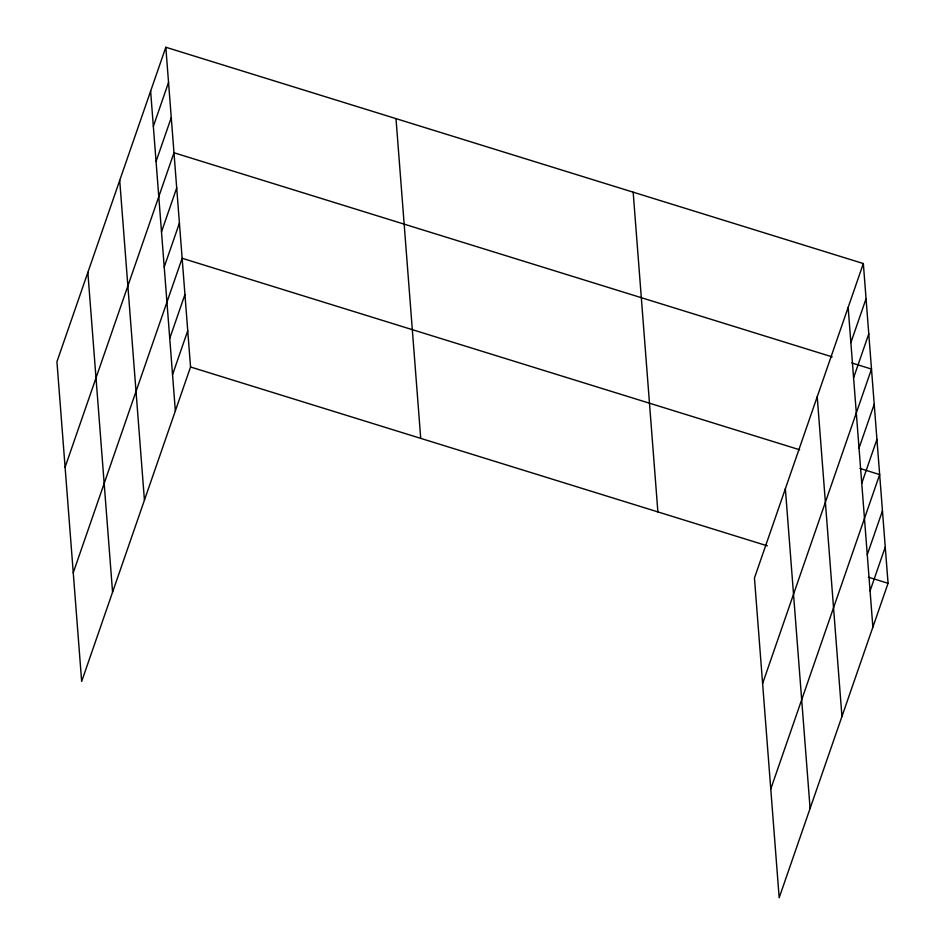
<?xml version="1.0" encoding="UTF-8"?>
<svg xmlns="http://www.w3.org/2000/svg" width="945" height="945" viewBox="0 0 945 945"><rect width="100%" height="100%" fill="white"/><g stroke="black" fill="none" stroke-linecap="round" stroke-linejoin="round"><path stroke-width="1.42" d="M165.824 47.25L56.936 361.711L81.66 681.451L190.547 366.991L165.824 47.25L863.34 263.549L888.064 583.289L779.176 897.75L754.453 578.009L863.34 263.549M153.35 126.311L168.541 82.416M156.067 161.489L171.269 117.593M65.087 467.22L173.986 152.759L832.202 356.879M161.5 231.832L176.703 187.937M164.217 266.998L179.42 223.103M73.249 572.741L182.137 258.28L799.659 449.773M169.746 338.404L184.948 294.509M172.545 374.645L187.748 330.75M850.866 342.622L866.069 298.726M853.583 377.787L868.786 333.892M762.615 683.53L871.503 369.07L851.858 362.974M859.017 448.131L874.22 404.236M861.745 483.297L876.936 439.413M770.766 789.04L879.665 474.579L860.009 468.484M867.262 554.715L882.465 510.82M870.061 590.944L885.264 547.049M190.547 366.991L767.364 545.856M868.42 577.194L888.064 583.289M848.149 307.444L872.873 627.185M817.224 396.735L841.948 716.475M785.366 488.73L810.089 808.459M633.162 192.178L657.885 511.906M396.002 118.633L420.726 438.362M150.621 91.145L175.345 410.874M119.708 180.424L144.431 500.165M87.85 272.42L112.573 592.161"/></g></svg>
